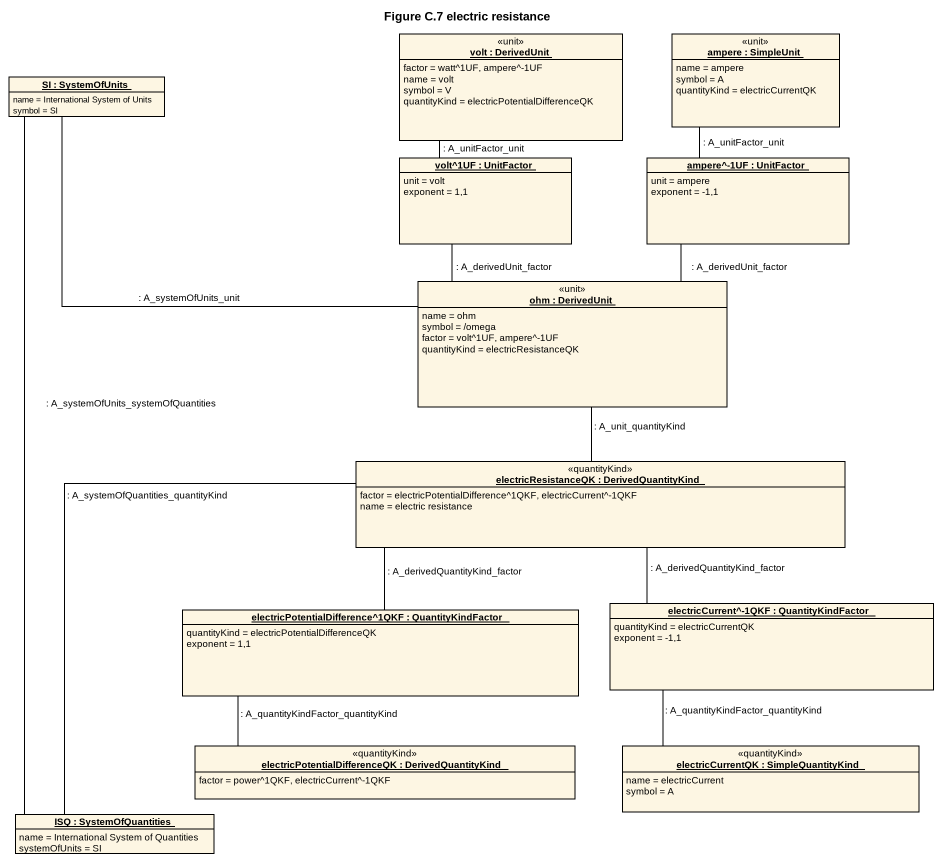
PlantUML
@startuml
title Figure C.7 electric resistance
hide circle
hide empty members
object "volt : DerivedUnit" as volt <<unit>> {
  factor = watt^1UF, ampere^-1UF
  name = volt
  symbol = V
  quantityKind = electricPotentialDifferenceQK
}
object "ampere : SimpleUnit" as ampere <<unit>> {
  name = ampere
  symbol = A
  quantityKind = electricCurrentQK
}
object "SI : SystemOfUnits" as SI {
  name = International System of Units
  symbol = SI
}
object "volt^1UF : UnitFactor" as volt_1UF {
  unit = volt
  exponent = 1,1
}
object "ampere^-1UF : UnitFactor" as ampere_1UF {
  unit = ampere
  exponent = -1,1
}
object "ohm : DerivedUnit" as ohm <<unit>> {
  name = ohm
  symbol = /omega
  factor = volt^1UF, ampere^-1UF
  quantityKind = electricResistanceQK
}
object "electricResistanceQK : DerivedQuantityKind" as electricResistanceQK <<quantityKind>> {
  factor = electricPotentialDifference^1QKF, electricCurrent^-1QKF
  name = electric resistance
}
object "electricPotentialDifference^1QKF : QuantityKindFactor" as electricPotentialDifference {
  quantityKind = electricPotentialDifferenceQK
  exponent = 1,1
}
object "electricCurrent^-1QKF : QuantityKindFactor" as electricCurrent_1QKF {
  quantityKind = electricCurrentQK
  exponent = -1,1
}
object "electricPotentialDifferenceQK : DerivedQuantityKind" as electricPotentialDifferenceQ <<quantityKind>> {
  factor = power^1QKF, electricCurrent^-1QKF
}
object "electricCurrentQK : SimpleQuantityKind" as electricCurrentQK <<quantityKind>> {
  name = electricCurrent
  symbol = A
}
object "ISQ : SystemOfQuantities" as ISQ {
  name = International System of Quantities
  systemOfUnits = SI
}
SI -right- ohm : : A_systemOfUnits_unit
volt_1UF -up- volt : : A_unitFactor_unit
ampere_1UF -up- ampere : : A_unitFactor_unit
ohm -up- volt_1UF : : A_derivedUnit_factor
ohm -up- ampere_1UF : : A_derivedUnit_factor
ohm -- electricResistanceQK : : A_unit_quantityKind
electricResistanceQK -- electricPotentialDifference : : A_derivedQuantityKind_factor
electricResistanceQK -- electricCurrent_1QKF : : A_derivedQuantityKind_factor
electricCurrent_1QKF -- electricCurrentQK : : A_quantityKindFactor_quantityKind
electricPotentialDifferenceQ -up- electricPotentialDifference : : A_quantityKindFactor_quantityKind
ISQ -up- SI : : A_systemOfUnits_systemOfQuantities
ISQ -up- electricResistanceQK : : A_systemOfQuantities_quantityKind
@enduml
